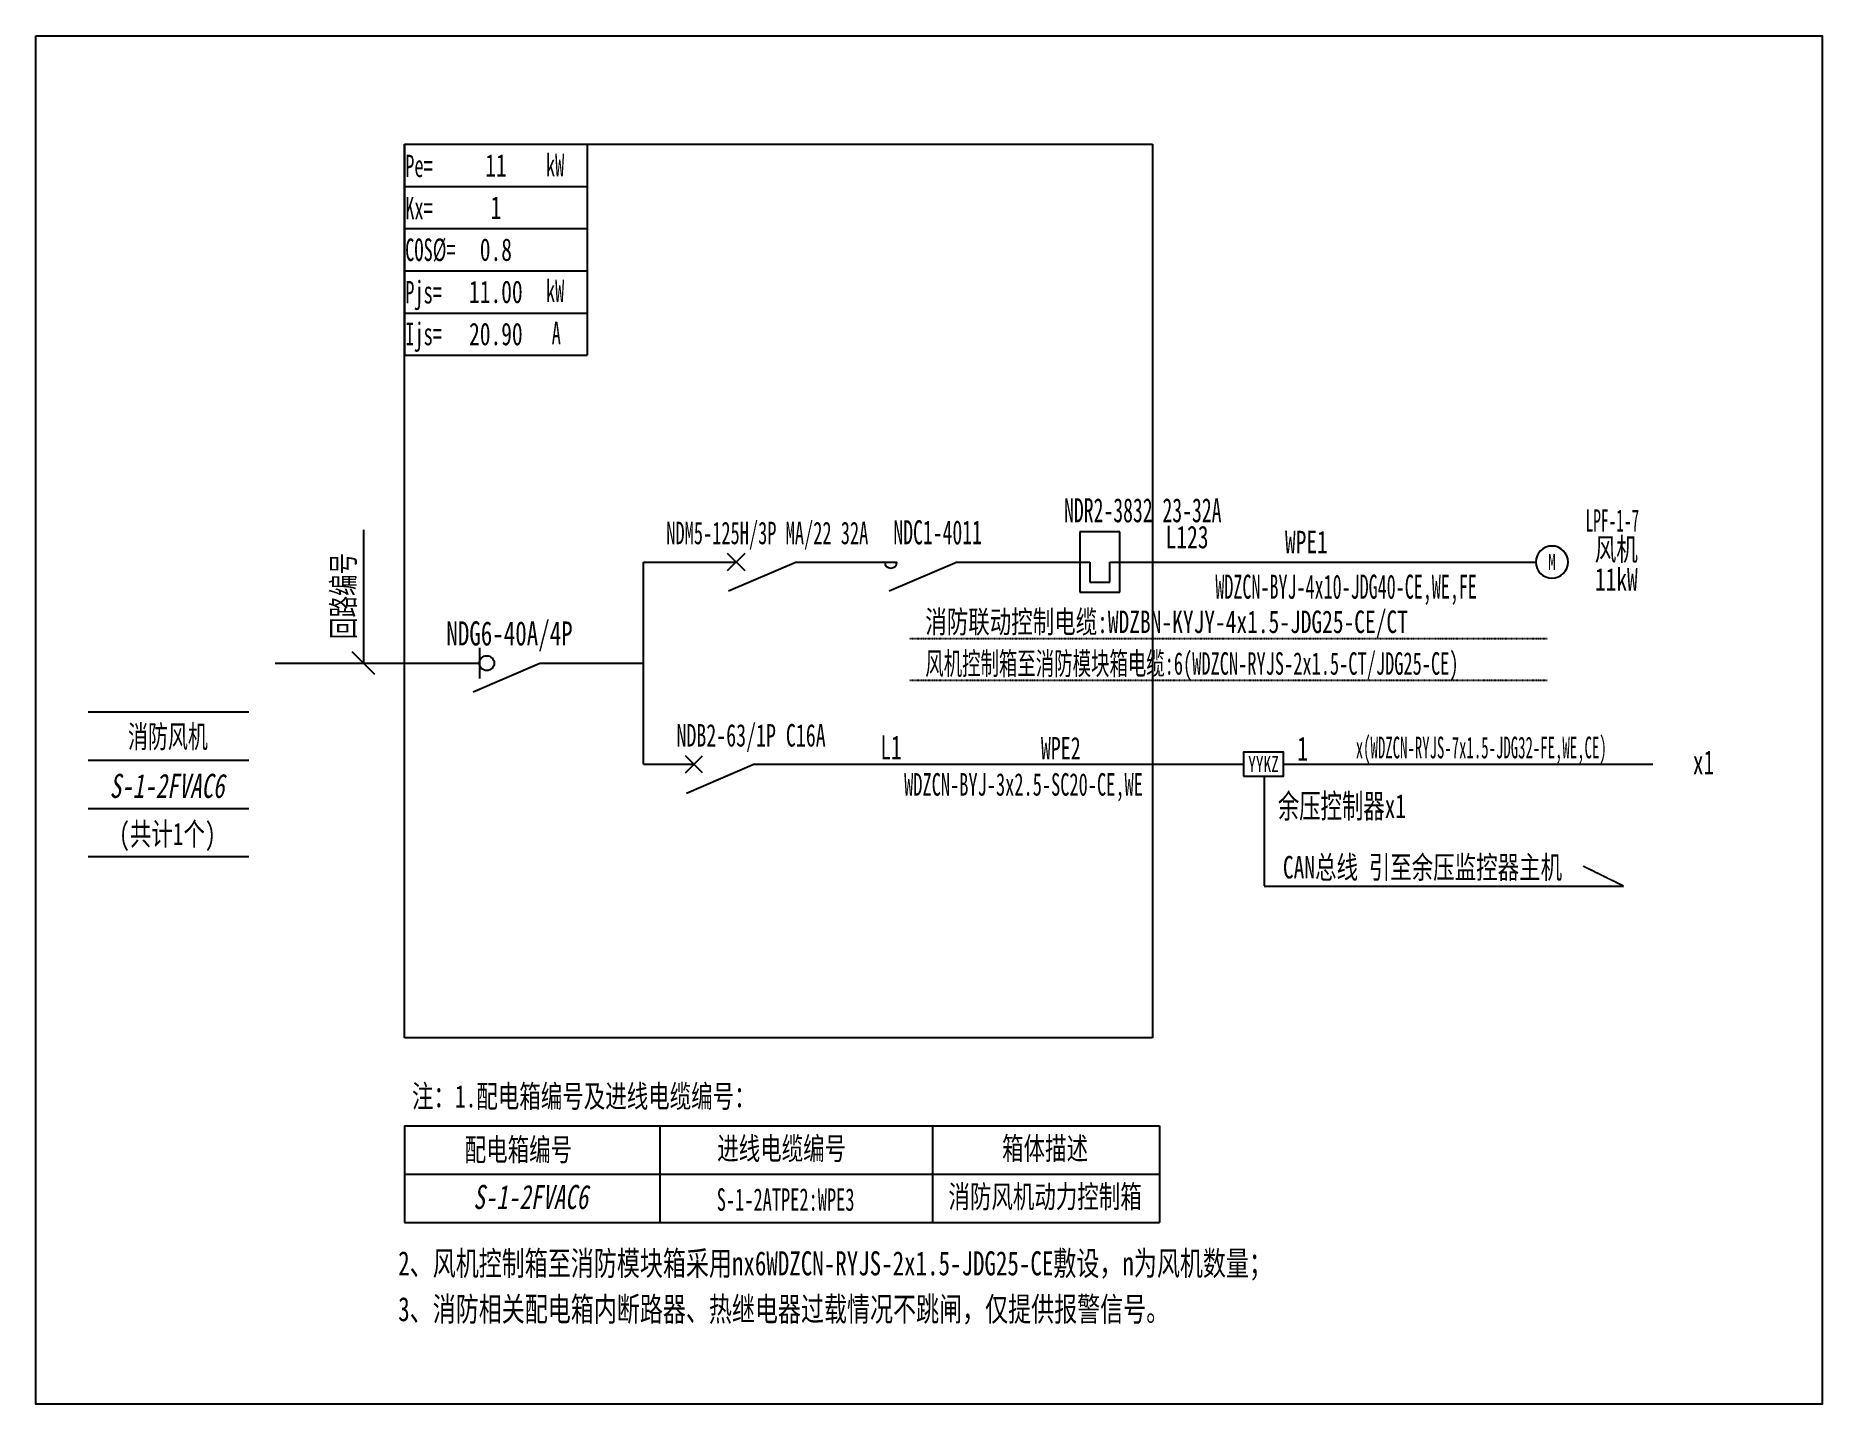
# Model space of a CAD drawing. Extents: x 376949 to 379384, y 311165 to 313030.
import ezdxf
from ezdxf.enums import TextEntityAlignment as Align

# ---------------------------------------------------------------- set-up
doc = ezdxf.new("R2010")
doc.units = 0
doc.header["$MEASUREMENT"] = 0
for name, pattern in [('DASH', [0.35, 0.25, -0.1]), ('DASHDOT', [1, 0.5, -0.25, 0, -0.25]), ('DASHED', [0.75, 0.5, -0.25])]:
    doc.linetypes.add(name, pattern=pattern)
for name, color, linetype in [('D_E_Eqpm(强电设备)', 100, 'Continuous'), ('D_E_Eqpm（强电设备）', 100, 'Continuous'), ('D_E_Text(强电文字)', 51, 'Continuous'), ('D_E_Text（强电文字）', 51, 'Continuous'), ('D_E_Wire(强电线缆)', 10, 'Continuous'), ('D_E_Wire（强电线缆）', 10, 'Continuous'), ('D_Em_Eqpm（消防设备）', 100, 'Continuous'), ('D_T_TableDim（表格尺寸）', 255, 'Continuous'), ('E_E_Text（强电文字）', 51, 'Continuous'), ('系统图', 220, 'Continuous')]:
    doc.layers.add(name, color=color, linetype=linetype)
doc.styles.add('$1$电气', font='', dxfattribs={"width": 0.7})
doc.styles.add('$1$电气箱', font='simhei.ttf', dxfattribs={"width": 0.8, "oblique": 10})
doc.styles.add('$3$电气', font='', dxfattribs={"width": 0.7})
doc.styles.add('电气', font='', dxfattribs={"width": 0.7})
doc.styles.add('电气箱', font='simhei.ttf', dxfattribs={"width": 0.8, "oblique": 10})
doc.styles.get('$1$电气').set_extended_font_data('SimSun')
doc.styles.get('$3$电气').set_extended_font_data('SimSun')
doc.styles.get('电气').set_extended_font_data('SimSun')

# ---------------------------------------------------------------- blocks, each defined once
blk = doc.blocks.new('A$C670F4C17')
at = {"layer": 'D_E_Wire（强电线缆）', "linetype": 'DASHDOT', "ltscale": 0.5}
blk.add_line((0, 0), (7936, 0), dxfattribs=at)
at = {"layer": 'D_E_Text（强电文字）', "style": '电气', "width": 0.7}
blk.add_text('消防联动控制电缆:WDZBN-KYJY-4x1.5-JDG25-CE/CT', height=280, dxfattribs=at).set_placement((198, 68))
blk = doc.blocks.new('A$C70CE04DF')
at = {"layer": 'D_E_Wire（强电线缆）', "linetype": 'DASHDOT', "ltscale": 0.5}
blk.add_line((0, 0), (7936, 0), dxfattribs=at)
at = {"layer": 'D_E_Text（强电文字）', "style": '电气', "width": 0.6}
blk.add_text('风机控制箱至消防模块箱电缆:6(WDZCN-RYJS-2x1.5-CT/JDG25-CE)', height=280, dxfattribs=at).set_placement((198, 68))
blk = doc.blocks.new('1')
at = {"layer": 'D_E_Eqpm(强电设备)'}
for p, q in [((-314387, 61832), (-314387, 61082)), ((-313887, 61832), (-314387, 61832)), ((-313887, 61082), (-313887, 61832)), ((-314262, 61457), (-314262, 61207)), ((-314012, 61207), (-314012, 61457)), ((-314262, 61207), (-314012, 61207)), ((-314387, 61082), (-313887, 61082))]:
    blk.add_line(p, q, dxfattribs=at)
blk = doc.blocks.new('电机')
at = {"layer": 'D_E_Eqpm（强电设备）'}
for start, end in [(90, 180), (180, 270), (0, 90), (270, 0)]:
    blk.add_arc((0, 0), 200, start, end, dxfattribs=at)
at = {"layer": 'D_E_Eqpm（强电设备）', "color": 51, "style": '电气', "width": 0.7}
blk.add_text('M', height=200, dxfattribs=at).set_placement((0, 0), align=Align.MIDDLE)

msp = doc.modelspace()

# ---------------------------------------------------------------- linework, layer by layer
at = {"linetype": 'DASHED'}
for p, q in [((377451.7, 311664, 0), (377451.7, 312881.7, 0)), ((377451.7, 312881.7, 0), (378471.3, 312881.7, 0)), ((378471.3, 312881.7, 0), (378471.3, 311664, 0)), ((378471.3, 311664, 0), (377451.7, 311664, 0))]:
    msp.add_line(p, q, dxfattribs=at)
at = {"layer": 'D_E_Eqpm(强电设备)', "color": 100}
for p, q in [((377892.2, 312300.8, 0), (377915.5, 312324, 0)), ((377915.5, 312300.8, 0), (377892.2, 312324, 0)), ((377915.5, 312324, 0), (377892.2, 312300.8, 0)), ((377892.2, 312324, 0), (377915.5, 312300.8, 0)), ((377986, 312312.4, 0), (377893.3, 312272.6, 0)), ((378205.1, 312312.4, 0), (378112.4, 312272.6, 0))]:
    msp.add_line(p, q, dxfattribs=at)
msp.add_arc((378114.7, 312312.4, 0), 8.22, 180, 0, dxfattribs=at)
at = {"layer": 'D_E_Eqpm（强电设备）'}
for p, q in [((377553.8, 312195.4, 0), (377553.8, 312153.9, 0)), ((377835, 312025.3, 0), (377858.2, 312048.6, 0)), ((377858.2, 312025.3, 0), (377835, 312048.6, 0)), ((377835, 312025.3, 0), (377858.2, 312048.6, 0)), ((377858.2, 312025.3, 0), (377835, 312048.6, 0)), ((377928.8, 312036.9, 0), (377836, 311997.2, 0)), ((377928.8, 312036.9, 0), (377836, 311997.2, 0))]:
    msp.add_line(p, q, dxfattribs=at)
at = {"layer": 'D_E_Eqpm（强电设备）', "color": 100}
msp.add_line((377545.3, 312135.8, 0), (377636, 312174.7, 0), dxfattribs=at)
at = {"layer": 'D_E_Eqpm（强电设备）'}
msp.add_circle((377563.9, 312174.7, 0), 10.1, dxfattribs=at)
at = {"layer": 'D_E_Text（强电文字）'}
for p, q in [((377451.7, 312881.7, 0), (377451.7, 312594.1, 0)), ((377451.7, 312881.7, 0), (377700.9, 312881.7, 0)), ((377700.9, 312881.7, 0), (377700.9, 312594.1, 0)), ((377451.7, 312824.2, 0), (377700.9, 312824.2, 0)), ((377451.7, 312766.7, 0), (377700.9, 312766.7, 0)), ((377451.7, 312709.2, 0), (377700.9, 312709.2, 0)), ((377451.7, 312651.6, 0), (377700.9, 312651.6, 0)), ((377451.7, 312594.1, 0), (377700.9, 312594.1, 0)), ((377396.1, 312174.7, 0), (377396.1, 312356.4, 0)), ((377411.5, 312159.2, 0), (377380.6, 312190.1, 0))]:
    msp.add_line(p, q, dxfattribs=at)
at = {"layer": 'D_E_Wire(强电线缆)', "color": 10}
for p, q in [((377777.7, 312312.4, 0), (377903.8, 312312.4, 0)), ((377986, 312312.4, 0), (378122.9, 312312.4, 0)), ((378205.1, 312312.4, 0), (378385.8, 312312.4, 0)), ((378413.2, 312312.4, 0), (378994.1, 312312.4, 0))]:
    msp.add_line(p, q, dxfattribs=at)
at = {"layer": 'D_E_Wire（强电线缆）'}
for p, q in [((377777.7, 312036.9, 0), (377777.7, 312312.4, 0)), ((377275.6, 312174.7, 0), (377553.8, 312174.7, 0)), ((377636, 312174.7, 0), (377777.5, 312174.7, 0)), ((377777.7, 312036.9, 0), (377846.6, 312036.9, 0)), ((377928.8, 312036.9, 0), (378595.3, 312036.9, 0)), ((378650.1, 312036.9, 0), (379153.4, 312036.9, 0))]:
    msp.add_line(p, q, dxfattribs=at)
at = {"layer": 'D_E_Wire（强电线缆）', "linetype": 'DASH'}
for p, q in [((378623.5, 312020.5, 0), (378623.5, 311870.7, 0)), ((379114, 311870.7, 0), (379058.9, 311897.8, 0)), ((378623.5, 311870.7, 0), (379114, 311870.7, 0))]:
    msp.add_line(p, q, dxfattribs=at)
at = {"layer": 'D_Em_Eqpm（消防设备）', "elevation": 0}
msp.add_lwpolyline([(378595.3, 312020.5), (378650.1, 312020.5), (378650.1, 312053.4), (378595.3, 312053.4)], close=True, dxfattribs=at)
at = {"layer": 'D_T_TableDim（表格尺寸）', "color": 255}
for p, q in [((377020.6, 312108.4, 0), (377239.7, 312108.4, 0)), ((377020.6, 312042.6, 0), (377239.7, 312042.6, 0)), ((377020.6, 311976.9, 0), (377239.7, 311976.9, 0)), ((377020.6, 311976.9, 0), (377239.7, 311976.9, 0)), ((377020.6, 311976.9, 0), (377239.7, 311976.9, 0)), ((377020.6, 311976.9, 0), (377239.7, 311976.9, 0)), ((377020.6, 311976.9, 0), (377239.7, 311976.9, 0)), ((377020.6, 311911.2, 0), (377239.7, 311911.2, 0))]:
    msp.add_line(p, q, dxfattribs=at)
at = {"layer": 'D_T_TableDim（表格尺寸）', "ltscale": 3.5}
for p, q in [((377451.7, 311544.1, 0), (378481.2, 311544.1, 0)), ((377451.7, 311544.1, 0), (377451.7, 311412.6, 0)), ((377799.8, 311544.1, 0), (377799.8, 311412.6, 0)), ((378171.5, 311544.1, 0), (378171.5, 311412.6, 0)), ((378481.2, 311544.1, 0), (378481.2, 311412.6, 0)), ((377451.7, 311478.4, 0), (378481.2, 311478.4, 0)), ((377451.7, 311478.4, 0), (378481.2, 311478.4, 0)), ((377799.8, 311478.4, 0), (377799.8, 311412.6, 0)), ((378171.5, 311478.4, 0), (378171.5, 311412.6, 0)), ((377451.7, 311412.6, 0), (378481.2, 311412.6, 0))]:
    msp.add_line(p, q, dxfattribs=at)
at = {"layer": '系统图', "ltscale": 9973.992009}
msp.add_lwpolyline([(376949, 313029.5), (379384.5, 313029.5), (379384.5, 311165), (376949, 311165)], close=True, dxfattribs=at)

# ---------------------------------------------------------------- block references
at = {"layer": 'D_E_Eqpm(强电设备)', "color": 100, "xscale": 0.1095436459353874, "yscale": 0.1095436459353874, "zscale": 0.1095436459353874}
msp.add_blockref('1', (412811.3, 305580.1, 0), dxfattribs=at)
at = {"layer": 'D_E_Eqpm（强电设备）', "xscale": 0.1095436459353874, "yscale": 0.1095436459353874, "zscale": 0.1095436459353874}
msp.add_blockref('电机', (379016, 312312.4, 0), dxfattribs=at)
at = {"layer": 'D_E_Wire（强电线缆）', "xscale": 0.1095436459353874, "yscale": 0.1095436459353874, "zscale": 0.1095436459353874}
for name, p in [('A$C670F4C17', (378140, 312208.3, 0)), ('A$C70CE04DF', (378140, 312151.5, 0))]:
    msp.add_blockref(name, p, dxfattribs=at)

# ---------------------------------------------------------------- texts
at = {"layer": 'D_E_Text(强电文字)', "color": 51, "style": '电气', "width": 0.6}
for s, height, p in [('NDR2-3832 23-32A', 32.863, (378350.9, 312366.6, 0)), ('NDC1-4011', 32.86, (378118.2, 312336.6, 0))]:
    msp.add_text(s, height=height, dxfattribs=at).set_placement(p)
at = {"layer": 'D_E_Text(强电文字)', "color": 51, "style": '电气', "width": 0.55}
msp.add_text('WDZCN-BYJ-4x10-JDG40-CE,WE,FE', height=32.863, dxfattribs=at).set_placement((378735.4, 312274.9, 0), align=Align.MIDDLE)
at = {"layer": 'D_E_Text(强电文字)', "color": 51, "style": '$3$电气', "width": 0.7}
msp.add_text('NDG6-40A/4P', height=32.863, dxfattribs=at).set_placement((377594.9, 312198.8, 0), align=Align.CENTER)
at = {"layer": 'D_E_Text（强电文字）', "linetype": 'Continuous', "style": '电气', "width": 0.6}
for s, height, p in [('Pe=', 30.67, (377452.7, 312836.9, 0)), ('kW', 30.67, (377644.5, 312838, 0)), ('Kx=', 30.67, (377452.7, 312779.3, 0)), ('COS%%C=', 30.67, (377452.7, 312722.6, 0)), ('Pjs=', 30.67, (377452.7, 312664.8, 0)), ('kW', 30.67, (377644.5, 312666.7, 0)), ('Ijs=', 30.67, (377452.7, 312607.9, 0)), ('A', 30.7, (377652.4, 312609.2, 0))]:
    msp.add_text(s, height=height, dxfattribs=at).set_placement(p)
at = {"layer": 'D_E_Text（强电文字）', "color": 51, "style": '电气', "width": 0.5}
for s, height, p in [('LPF-1-7', 30.67, (379098.4, 312353.7, 0)), ('x(WDZCN-RYJS-7x1.5-JDG32-FE,WE,CE)', 29.577, (378919.6, 312045, 0))]:
    msp.add_text(s, height=height, dxfattribs=at).set_placement(p, align=Align.CENTER)
at = {"layer": 'D_E_Text（强电文字）'}
for s, height, style, width, p in [('NDM5-125H/3P MA/22 32A', 30.672, '电气', 0.6, (377946.3, 312349.6, 0)), ('风机', 30.67, '电气', 0.7, (379103.7, 312330.4, 0)), ('11kW', 30.67, '电气', 0.7, (379103.7, 312289.7, 0)), ('消防风机', 30.67, '$1$电气', 0.65, (377129.2, 312075.3, 0)), ('NDB2-63/1P C16A', 30.672, '电气', 0.65, (377924.2, 312073.9, 0)), ('WDZCN-BYJ-3x2.5-SC20-CE,WE', 30.672, '电气', 0.6, (378295.6, 312005.8, 0)), ('CAN总线 引至余压监控器主机', 30.672, '电气', 0.7, (378839.5, 311897.4, 0)), ('配电箱编号', 30.67, '电气', 0.7, (377607, 311512.6, 0)), ('进线电缆编号', 30.67, '电气', 0.7, (377965.9, 311514.2, 0)), ('箱体描述', 30.67, '电气', 0.7, (378325, 311514.2, 0)), ('S-1-2ATPE2:WPE3', 30.672, '电气', 0.6, (377971.3, 311443.9, 0)), ('消防风机动力控制箱', 30.67, '电气', 0.7, (378325, 311448.5, 0))]:
    msp.add_text(s, height=height, dxfattribs=dict(at, style=style, width=width)).set_placement(p, align=Align.MIDDLE)
at = {"layer": 'D_E_Text（强电文字）', "style": '电气', "width": 0.7}
for s, height, p in [('L123', 30.67, (378489.4, 312331.2, 0)), ('注：1.配电箱编号及进线电缆编号：', 30.672, (377461.9, 311569.3, 0)), (' 2、风机控制箱至消防模块箱采用nx6WDZCN-RYJS-2x1.5-JDG25-CE敷设，n为风机数量；', 32.863, (377427.5, 311340.6, 0)), (' 3、消防相关配电箱内断路器、热继电器过载情况不跳闸，仅提供报警信号。', 32.863, (377427.5, 311278.2, 0))]:
    msp.add_text(s, height=height, dxfattribs=at).set_placement(p)
at = {"layer": 'D_E_Text（强电文字）', "color": 51, "style": '电气', "width": 0.7}
msp.add_text('WPE1', height=30.67, dxfattribs=at).set_placement((378652, 312324.5, 0))
at = {"layer": 'D_E_Text（强电文字）', "style": '$3$电气', "width": 0.7}
msp.add_text('回路编号', height=30.67, rotation=90, dxfattribs=at).set_placement((377383.6, 312207.7, 0))
at = {"layer": 'D_E_Text（强电文字）', "oblique": 10, "width": 0.7}
for style, p in [('$1$电气箱', (377128, 312007.5, 0)), ('电气箱', (377623.8, 311447.4, 0))]:
    msp.add_text('S-1-2FVAC6', height=32.86, dxfattribs=dict(at, style=style)).set_placement(p, align=Align.MIDDLE)
at = {"layer": 'D_E_Text（强电文字）', "style": '$1$电气', "width": 0.7}
msp.add_text('(共计1个)', height=30.67, dxfattribs=at).set_placement((377128.5, 311926.8, 0), align=Align.CENTER)
at = {"layer": 'D_E_Text（强电文字）', "width": 249.189, "attachment_point": 5, "style": '电气'}
for s, insert, char_height in [('11', (377576.3, 312852.9, 0), 30.67), ('1', (377576.3, 312795.4, 0), 30.7), ('0.8', (377576.3, 312737.9, 0), 30.67), ('{\\C200;11.00}', (377576.3, 312680.4, 0), 30.672), ('{\\C200;20.90}', (377576.3, 312622.9, 0), 30.672)]:
    msp.add_mtext(s, dxfattribs=dict(at, insert=insert, char_height=char_height))
at = {"layer": 'D_Em_Eqpm（消防设备）', "color": 51, "style": '电气', "width": 0.7}
msp.add_text('YYKZ', height=21.91, dxfattribs=at).set_placement((378622.8, 312026.2, 0), align=Align.CENTER)
at = {"layer": 'E_E_Text（强电文字）', "linetype": 'Continuous', "style": '电气', "width": 0.65}
for s, height, p in [('L1', 32.86, (378100.5, 312043.5, 0)), ('1', 32.9, (378668.8, 312041.8, 0)), ('x1', 32.86, (379208.1, 312023.2, 0)), ('余压控制器x1', 32.86, (378642.3, 311963.7, 0))]:
    msp.add_text(s, height=height, dxfattribs=at).set_placement(p)
msp.add_text('WPE2', height=30.67, dxfattribs=at).set_placement((378346.4, 312043.5, 0), align=Align.CENTER)

doc.saveas('drawing.dxf')
